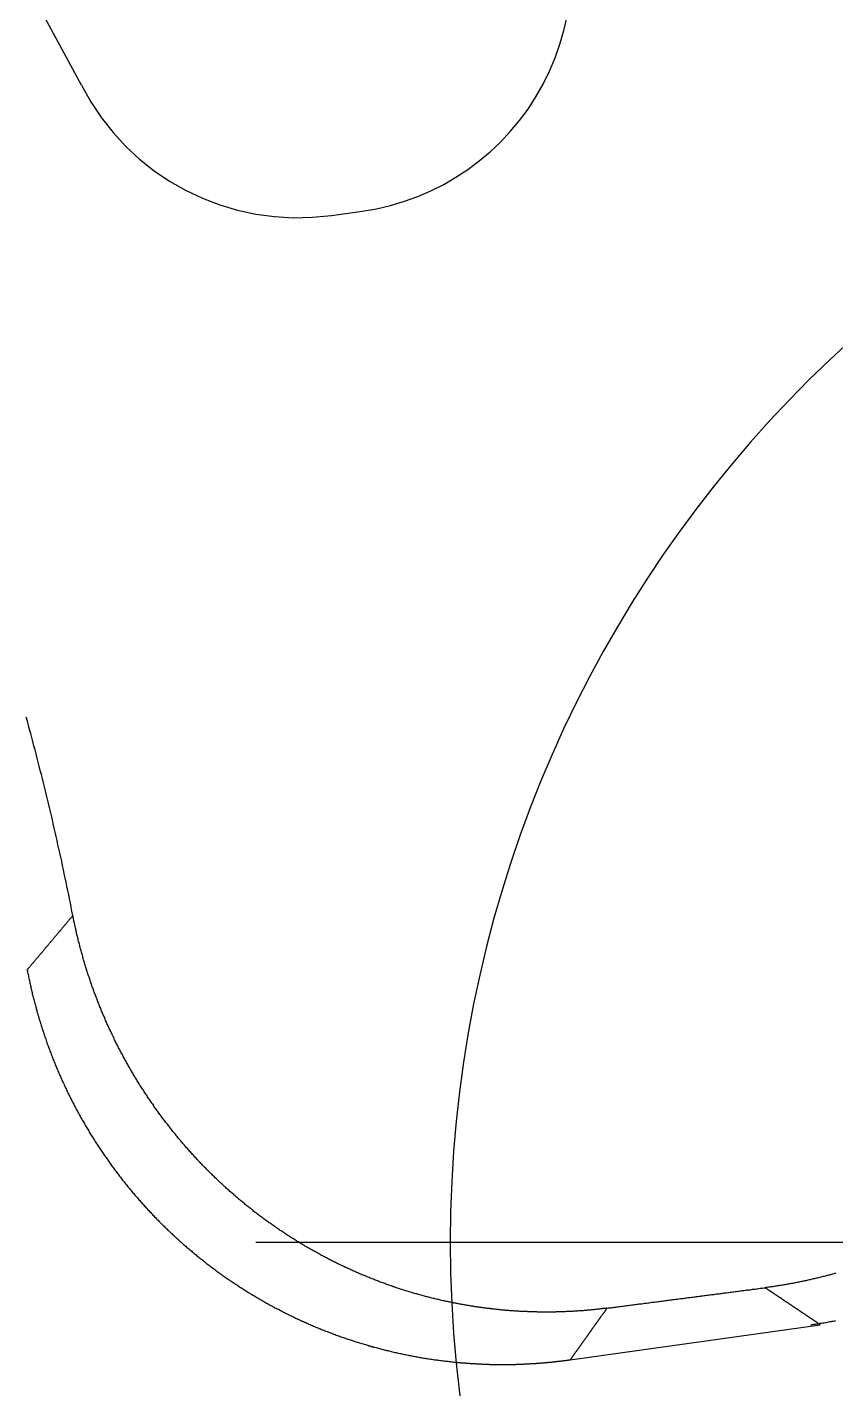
# Model space of a CAD drawing. Extents: x -139 to 76, y -217 to 47.
# Drawn here: x 29.65 to 37.97, y -1.51 to 12.5 of the extents above; entities that cross this region are included whole.
import ezdxf

# ---------------------------------------------------------------- set-up
doc = ezdxf.new("R2010")
doc.units = 0
doc.linetypes.add('CENTER', pattern=[50.8, 31.75, -6.35, 6.35, -6.35])
doc.linetypes.add('DASHED', pattern=[19.05, 12.7, -6.35])
doc.layers.get('0').update_dxf_attribs({"linetype": 'CONTINUOUS'})
doc.layers.add('CENTER', color=1, linetype='CONTINUOUS')

msp = doc.modelspace()

# ---------------------------------------------------------------- linework, layer by layer
at = {"color": 3, "linetype": 'DASHED'}
for p, q in [((32.779, 10.564), (33.093, 10.608)), ((35.234, -1.209), (37.807, -0.849))]:
    msp.add_line(p, q, dxfattribs=at)
at = {"color": 7}
for points in [[(30.118, 3.361, 0), (30.109, 3.405, 0), (30.101, 3.448, 0), (30.092, 3.491, 0), (30.084, 3.534, 0), (30.075, 3.577, 0), (30.066, 3.619, 0), (30.057, 3.662, 0), (30.048, 3.705, 0), (30.039, 3.748, 0), (30.03, 3.791, 0), (30.021, 3.834, 0), (30.012, 3.877, 0), (30.003, 3.919, 0), (29.993, 3.962, 0), (29.984, 4.005, 0), (29.974, 4.048, 0), (29.965, 4.09, 0), (29.956, 4.133, 0), (29.946, 4.176, 0), (29.936, 4.218, 0), (29.926, 4.261, 0), (29.917, 4.303, 0), (29.907, 4.346, 0), (29.897, 4.389, 0), (29.887, 4.431, 0), (29.877, 4.473, 0), (29.867, 4.516, 0), (29.856, 4.558, 0), (29.846, 4.601, 0), (29.836, 4.643, 0), (29.825, 4.686, 0), (29.815, 4.728, 0), (29.805, 4.77, 0), (29.794, 4.812, 0), (29.783, 4.855, 0), (29.773, 4.897, 0), (29.762, 4.939, 0), (29.751, 4.981, 0), (29.74, 5.024, 0), (29.729, 5.066, 0), (29.718, 5.108, 0), (29.707, 5.15, 0), (29.696, 5.192, 0), (29.685, 5.234, 0), (29.673, 5.276, 0), (29.662, 5.318, 0), (29.651, 5.36, 0), (29.639, 5.402, 0)], [(29.649, 2.804, 0), (29.652, 2.808, 0), (29.656, 2.813, 0), (29.66, 2.817, 0), (29.663, 2.821, 0), (29.667, 2.826, 0), (29.671, 2.83, 0), (29.675, 2.834, 0), (29.678, 2.839, 0), (29.682, 2.843, 0), (29.686, 2.848, 0), (29.689, 2.852, 0), (29.693, 2.856, 0), (29.697, 2.861, 0), (29.701, 2.865, 0), (29.704, 2.87, 0), (29.708, 2.874, 0), (29.712, 2.878, 0), (29.716, 2.883, 0), (29.719, 2.887, 0), (29.723, 2.891, 0), (29.727, 2.896, 0), (29.73, 2.9, 0), (29.734, 2.905, 0), (29.738, 2.909, 0), (29.742, 2.913, 0), (29.745, 2.918, 0), (29.749, 2.922, 0), (29.753, 2.927, 0), (29.756, 2.931, 0), (29.76, 2.935, 0), (29.764, 2.94, 0), (29.767, 2.944, 0), (29.771, 2.949, 0), (29.775, 2.953, 0), (29.779, 2.957, 0), (29.782, 2.962, 0), (29.786, 2.966, 0), (29.79, 2.97, 0), (29.794, 2.975, 0), (29.797, 2.979, 0), (29.801, 2.984, 0), (29.805, 2.988, 0), (29.808, 2.992, 0), (29.812, 2.997, 0), (29.816, 3.001, 0), (29.819, 3.006, 0), (29.823, 3.01, 0), (29.827, 3.014, 0), (29.831, 3.019, 0), (29.834, 3.023, 0), (29.838, 3.028, 0), (29.842, 3.032, 0), (29.845, 3.036, 0), (29.849, 3.041, 0), (29.853, 3.045, 0), (29.856, 3.049, 0), (29.86, 3.054, 0), (29.864, 3.058, 0), (29.867, 3.063, 0), (29.871, 3.067, 0), (29.875, 3.071, 0), (29.879, 3.076, 0), (29.882, 3.08, 0), (29.886, 3.085, 0), (29.89, 3.089, 0), (29.893, 3.093, 0), (29.897, 3.098, 0), (29.901, 3.102, 0), (29.904, 3.107, 0), (29.908, 3.111, 0), (29.912, 3.115, 0), (29.916, 3.12, 0), (29.919, 3.124, 0), (29.923, 3.128, 0), (29.927, 3.133, 0), (29.93, 3.137, 0), (29.934, 3.142, 0), (29.938, 3.146, 0), (29.941, 3.15, 0), (29.945, 3.155, 0), (29.949, 3.159, 0), (29.952, 3.164, 0), (29.956, 3.168, 0), (29.96, 3.172, 0), (29.963, 3.177, 0), (29.967, 3.181, 0), (29.971, 3.186, 0), (29.974, 3.19, 0), (29.978, 3.194, 0), (29.982, 3.199, 0), (29.986, 3.203, 0), (29.989, 3.208, 0), (29.993, 3.212, 0), (29.997, 3.216, 0), (30, 3.221, 0), (30.004, 3.225, 0), (30.008, 3.23, 0), (30.011, 3.234, 0), (30.015, 3.238, 0), (30.019, 3.243, 0), (30.022, 3.247, 0), (30.026, 3.252, 0), (30.03, 3.256, 0), (30.033, 3.26, 0), (30.037, 3.265, 0), (30.041, 3.269, 0), (30.044, 3.273, 0), (30.048, 3.278, 0), (30.052, 3.282, 0), (30.055, 3.287, 0), (30.059, 3.291, 0), (30.063, 3.295, 0), (30.067, 3.3, 0), (30.07, 3.304, 0), (30.074, 3.309, 0), (30.078, 3.313, 0), (30.081, 3.317, 0), (30.085, 3.322, 0), (30.088, 3.326, 0), (30.092, 3.331, 0), (30.096, 3.335, 0), (30.099, 3.339, 0), (30.103, 3.344, 0), (30.107, 3.348, 0), (30.11, 3.353, 0), (30.114, 3.357, 0), (30.118, 3.361, 0)], [(34.015, -0.62, 0), (34.004, -0.618, 0), (33.993, -0.615, 0), (33.981, -0.613, 0), (33.97, -0.61, 0), (33.959, -0.608, 0), (33.947, -0.606, 0), (33.936, -0.603, 0), (33.925, -0.601, 0), (33.913, -0.598, 0), (33.902, -0.595, 0), (33.891, -0.593, 0), (33.88, -0.59, 0), (33.868, -0.588, 0), (33.857, -0.585, 0), (33.846, -0.582, 0), (33.834, -0.579, 0), (33.823, -0.577, 0), (33.812, -0.574, 0), (33.801, -0.571, 0), (33.789, -0.568, 0), (33.778, -0.565, 0), (33.767, -0.562, 0), (33.756, -0.56, 0), (33.745, -0.557, 0), (33.734, -0.554, 0), (33.722, -0.551, 0), (33.711, -0.548, 0), (33.7, -0.545, 0), (33.689, -0.542, 0), (33.678, -0.538, 0), (33.667, -0.535, 0), (33.656, -0.532, 0), (33.645, -0.529, 0), (33.633, -0.526, 0), (33.622, -0.523, 0), (33.611, -0.519, 0), (33.6, -0.516, 0), (33.589, -0.513, 0), (33.578, -0.509, 0), (33.567, -0.506, 0), (33.556, -0.503, 0), (33.545, -0.499, 0), (33.534, -0.496, 0), (33.523, -0.492, 0), (33.512, -0.489, 0), (33.501, -0.485, 0), (33.49, -0.482, 0), (33.479, -0.478, 0), (33.468, -0.475, 0), (33.458, -0.471, 0), (33.447, -0.468, 0), (33.436, -0.464, 0), (33.425, -0.46, 0), (33.414, -0.457, 0), (33.403, -0.453, 0), (33.392, -0.449, 0), (33.381, -0.445, 0), (33.37, -0.441, 0), (33.36, -0.438, 0), (33.349, -0.434, 0), (33.338, -0.43, 0), (33.327, -0.426, 0), (33.316, -0.422, 0), (33.306, -0.418, 0), (33.295, -0.414, 0), (33.284, -0.41, 0), (33.273, -0.406, 0), (33.263, -0.402, 0), (33.252, -0.398, 0), (33.241, -0.394, 0), (33.23, -0.39, 0), (33.22, -0.386, 0), (33.209, -0.381, 0), (33.198, -0.377, 0), (33.188, -0.373, 0), (33.177, -0.369, 0), (33.166, -0.364, 0), (33.156, -0.36, 0), (33.145, -0.356, 0), (33.135, -0.351, 0), (33.124, -0.347, 0), (33.113, -0.343, 0), (33.103, -0.338, 0), (33.092, -0.334, 0), (33.082, -0.329, 0), (33.071, -0.325, 0), (33.061, -0.32, 0), (33.05, -0.316, 0), (33.039, -0.311, 0), (33.029, -0.307, 0), (33.019, -0.302, 0), (33.008, -0.297, 0), (32.998, -0.293, 0), (32.987, -0.288, 0), (32.977, -0.283, 0), (32.966, -0.278, 0), (32.956, -0.274, 0), (32.945, -0.269, 0), (32.935, -0.264, 0), (32.924, -0.259, 0), (32.914, -0.254, 0), (32.904, -0.249, 0), (32.893, -0.244, 0), (32.883, -0.239, 0), (32.873, -0.235, 0), (32.862, -0.23, 0), (32.852, -0.224, 0), (32.842, -0.219, 0), (32.831, -0.214, 0), (32.821, -0.209, 0), (32.81, -0.204, 0), (32.8, -0.199, 0), (32.79, -0.194, 0), (32.78, -0.189, 0), (32.769, -0.183, 0), (32.759, -0.178, 0), (32.749, -0.173, 0), (32.739, -0.167, 0), (32.728, -0.162, 0), (32.718, -0.157, 0), (32.708, -0.151, 0), (32.698, -0.146, 0), (32.688, -0.141, 0), (32.677, -0.135, 0), (32.667, -0.13, 0), (32.657, -0.124, 0), (32.647, -0.119, 0), (32.637, -0.113, 0), (32.627, -0.107, 0), (32.617, -0.102, 0), (32.606, -0.096, 0), (32.596, -0.091, 0), (32.586, -0.085, 0), (32.576, -0.079, 0), (32.566, -0.073, 0), (32.556, -0.068, 0), (32.546, -0.062, 0), (32.536, -0.056, 0), (32.526, -0.05, 0), (32.516, -0.044, 0), (32.506, -0.039, 0), (32.496, -0.033, 0), (32.486, -0.027, 0), (32.476, -0.021, 0), (32.466, -0.015, 0), (32.456, -0.009, 0), (32.447, -0.003, 0), (32.437, 0.003, 0), (32.427, 0.009, 0), (32.417, 0.015, 0), (32.407, 0.021, 0), (32.397, 0.028, 0), (32.388, 0.034, 0), (32.378, 0.04, 0), (32.368, 0.046, 0), (32.358, 0.052, 0), (32.348, 0.059, 0), (32.339, 0.065, 0), (32.329, 0.071, 0), (32.319, 0.077, 0), (32.309, 0.084, 0), (32.3, 0.09, 0), (32.29, 0.096, 0), (32.281, 0.103, 0), (32.271, 0.109, 0), (32.261, 0.116, 0), (32.252, 0.122, 0), (32.242, 0.129, 0), (32.233, 0.135, 0), (32.223, 0.142, 0), (32.214, 0.148, 0), (32.204, 0.155, 0), (32.195, 0.161, 0), (32.185, 0.168, 0), (32.176, 0.175, 0), (32.166, 0.181, 0), (32.157, 0.188, 0), (32.147, 0.195, 0), (32.138, 0.201, 0), (32.129, 0.208, 0), (32.119, 0.215, 0), (32.11, 0.221, 0), (32.101, 0.228, 0), (32.091, 0.235, 0), (32.082, 0.242, 0), (32.073, 0.249, 0), (32.064, 0.256, 0), (32.054, 0.262, 0), (32.045, 0.269, 0), (32.036, 0.276, 0), (32.027, 0.283, 0), (32.018, 0.29, 0), (32.009, 0.297, 0), (32, 0.304, 0), (31.99, 0.311, 0), (31.981, 0.318, 0), (31.972, 0.325, 0), (31.963, 0.332, 0), (31.954, 0.339, 0), (31.945, 0.347, 0), (31.936, 0.354, 0), (31.927, 0.361, 0), (31.918, 0.368, 0), (31.909, 0.375, 0), (31.901, 0.382, 0), (31.892, 0.39, 0), (31.883, 0.397, 0), (31.874, 0.404, 0), (31.865, 0.411, 0), (31.856, 0.419, 0), (31.847, 0.426, 0), (31.838, 0.434, 0), (31.83, 0.441, 0), (31.821, 0.448, 0), (31.812, 0.456, 0), (31.803, 0.463, 0), (31.795, 0.471, 0), (31.786, 0.478, 0), (31.777, 0.486, 0), (31.769, 0.493, 0), (31.76, 0.501, 0), (31.752, 0.508, 0), (31.743, 0.516, 0), (31.734, 0.523, 0), (31.726, 0.531, 0), (31.717, 0.539, 0), (31.709, 0.546, 0), (31.7, 0.554, 0), (31.692, 0.562, 0), (31.683, 0.569, 0), (31.675, 0.577, 0), (31.666, 0.585, 0), (31.658, 0.593, 0), (31.649, 0.6, 0), (31.641, 0.608, 0), (31.633, 0.616, 0), (31.624, 0.624, 0), (31.616, 0.632, 0), (31.608, 0.64, 0), (31.599, 0.648, 0), (31.591, 0.656, 0), (31.583, 0.664, 0), (31.574, 0.672, 0), (31.566, 0.68, 0), (31.558, 0.688, 0), (31.55, 0.696, 0), (31.541, 0.704, 0), (31.533, 0.712, 0), (31.525, 0.72, 0), (31.517, 0.728, 0), (31.509, 0.736, 0), (31.501, 0.744, 0), (31.493, 0.752, 0), (31.485, 0.761, 0), (31.477, 0.769, 0), (31.468, 0.777, 0), (31.46, 0.785, 0), (31.452, 0.794, 0), (31.444, 0.802, 0), (31.436, 0.81, 0), (31.428, 0.819, 0), (31.421, 0.827, 0), (31.413, 0.835, 0), (31.405, 0.844, 0), (31.397, 0.852, 0), (31.389, 0.861, 0), (31.381, 0.869, 0), (31.373, 0.878, 0), (31.366, 0.886, 0), (31.358, 0.895, 0), (31.35, 0.903, 0), (31.342, 0.912, 0), (31.334, 0.92, 0), (31.327, 0.929, 0), (31.319, 0.938, 0), (31.311, 0.946, 0), (31.304, 0.955, 0), (31.296, 0.963, 0), (31.288, 0.972, 0), (31.281, 0.981, 0), (31.273, 0.99, 0), (31.265, 0.998, 0), (31.258, 1.007, 0), (31.25, 1.016, 0), (31.243, 1.025, 0), (31.235, 1.034, 0), (31.228, 1.042, 0), (31.221, 1.051, 0), (31.213, 1.06, 0), (31.206, 1.069, 0), (31.198, 1.078, 0), (31.191, 1.087, 0), (31.183, 1.096, 0), (31.176, 1.105, 0), (31.169, 1.114, 0), (31.162, 1.123, 0), (31.154, 1.132, 0), (31.147, 1.141, 0), (31.14, 1.15, 0), (31.133, 1.159, 0), (31.125, 1.168, 0), (31.118, 1.177, 0), (31.111, 1.186, 0), (31.104, 1.195, 0), (31.097, 1.205, 0), (31.09, 1.214, 0), (31.083, 1.223, 0), (31.076, 1.232, 0), (31.069, 1.241, 0), (31.061, 1.251, 0), (31.055, 1.26, 0), (31.047, 1.269, 0), (31.041, 1.278, 0), (31.034, 1.288, 0), (31.027, 1.297, 0), (31.02, 1.306, 0), (31.013, 1.316, 0), (31.006, 1.325, 0), (30.999, 1.334, 0), (30.992, 1.344, 0), (30.986, 1.353, 0), (30.979, 1.362, 0), (30.972, 1.372, 0), (30.966, 1.381, 0), (30.959, 1.391, 0), (30.952, 1.4, 0), (30.946, 1.41, 0), (30.939, 1.419, 0), (30.932, 1.429, 0), (30.926, 1.438, 0), (30.919, 1.448, 0), (30.913, 1.457, 0), (30.906, 1.467, 0), (30.9, 1.476, 0), (30.893, 1.486, 0), (30.887, 1.496, 0), (30.881, 1.505, 0), (30.874, 1.515, 0), (30.868, 1.524, 0), (30.861, 1.534, 0), (30.855, 1.544, 0), (30.849, 1.553, 0), (30.843, 1.563, 0), (30.836, 1.573, 0), (30.83, 1.582, 0), (30.824, 1.592, 0), (30.818, 1.602, 0), (30.811, 1.612, 0), (30.805, 1.621, 0), (30.799, 1.631, 0), (30.793, 1.641, 0), (30.787, 1.651, 0), (30.781, 1.66, 0), (30.775, 1.67, 0), (30.769, 1.68, 0), (30.763, 1.69, 0), (30.757, 1.7, 0), (30.751, 1.71, 0), (30.745, 1.719, 0), (30.739, 1.729, 0), (30.734, 1.739, 0), (30.728, 1.749, 0), (30.722, 1.759, 0), (30.716, 1.769, 0), (30.71, 1.779, 0), (30.705, 1.789, 0), (30.699, 1.799, 0), (30.693, 1.809, 0), (30.688, 1.819, 0), (30.682, 1.829, 0), (30.676, 1.839, 0), (30.671, 1.849, 0), (30.665, 1.859, 0), (30.66, 1.869, 0), (30.654, 1.879, 0), (30.648, 1.889, 0), (30.643, 1.9, 0), (30.637, 1.91, 0), (30.632, 1.92, 0), (30.627, 1.93, 0), (30.621, 1.94, 0), (30.616, 1.95, 0), (30.61, 1.96, 0), (30.605, 1.971, 0), (30.6, 1.981, 0), (30.595, 1.991, 0), (30.589, 2.001, 0), (30.584, 2.012, 0), (30.579, 2.022, 0), (30.574, 2.032, 0), (30.568, 2.042, 0), (30.563, 2.053, 0), (30.558, 2.063, 0), (30.553, 2.073, 0), (30.548, 2.084, 0), (30.543, 2.094, 0), (30.538, 2.105, 0), (30.533, 2.115, 0), (30.528, 2.125, 0), (30.523, 2.136, 0), (30.518, 2.146, 0), (30.513, 2.157, 0), (30.508, 2.167, 0), (30.503, 2.178, 0), (30.498, 2.188, 0), (30.493, 2.199, 0), (30.488, 2.209, 0), (30.484, 2.22, 0), (30.479, 2.23, 0), (30.474, 2.241, 0), (30.469, 2.251, 0), (30.465, 2.262, 0), (30.46, 2.272, 0), (30.455, 2.283, 0), (30.451, 2.294, 0), (30.446, 2.304, 0), (30.442, 2.315, 0), (30.437, 2.326, 0), (30.432, 2.336, 0), (30.428, 2.347, 0), (30.423, 2.358, 0), (30.419, 2.368, 0), (30.414, 2.379, 0), (30.41, 2.39, 0), (30.405, 2.401, 0), (30.401, 2.411, 0), (30.397, 2.422, 0), (30.392, 2.433, 0), (30.388, 2.444, 0), (30.384, 2.455, 0), (30.38, 2.465, 0), (30.375, 2.476, 0), (30.371, 2.487, 0), (30.367, 2.498, 0), (30.363, 2.509, 0), (30.358, 2.52, 0), (30.354, 2.531, 0), (30.35, 2.542, 0), (30.346, 2.552, 0), (30.342, 2.563, 0), (30.338, 2.574, 0), (30.334, 2.585, 0), (30.33, 2.596, 0), (30.326, 2.607, 0), (30.322, 2.618, 0), (30.318, 2.629, 0), (30.314, 2.64, 0), (30.311, 2.651, 0), (30.307, 2.662, 0), (30.303, 2.673, 0), (30.299, 2.684, 0), (30.295, 2.695, 0), (30.292, 2.706, 0), (30.288, 2.717, 0), (30.284, 2.728, 0), (30.28, 2.74, 0), (30.277, 2.751, 0), (30.273, 2.762, 0), (30.27, 2.773, 0), (30.266, 2.784, 0), (30.263, 2.795, 0), (30.259, 2.806, 0), (30.256, 2.817, 0), (30.252, 2.828, 0), (30.249, 2.84, 0), (30.245, 2.851, 0), (30.242, 2.862, 0), (30.238, 2.873, 0), (30.235, 2.884, 0), (30.232, 2.896, 0), (30.229, 2.907, 0), (30.225, 2.918, 0), (30.222, 2.929, 0), (30.219, 2.94, 0), (30.216, 2.952, 0), (30.212, 2.963, 0), (30.209, 2.974, 0), (30.206, 2.985, 0), (30.203, 2.997, 0), (30.2, 3.008, 0), (30.197, 3.019, 0), (30.194, 3.031, 0), (30.191, 3.042, 0), (30.188, 3.053, 0), (30.185, 3.065, 0), (30.182, 3.076, 0), (30.179, 3.087, 0), (30.177, 3.099, 0), (30.174, 3.11, 0), (30.171, 3.121, 0), (30.168, 3.133, 0), (30.165, 3.144, 0), (30.163, 3.155, 0), (30.16, 3.167, 0), (30.157, 3.178, 0), (30.154, 3.19, 0), (30.152, 3.201, 0), (30.149, 3.212, 0), (30.147, 3.224, 0), (30.144, 3.235, 0), (30.142, 3.247, 0), (30.139, 3.258, 0), (30.137, 3.27, 0), (30.134, 3.281, 0), (30.132, 3.293, 0), (30.129, 3.304, 0), (30.127, 3.315, 0), (30.125, 3.327, 0), (30.122, 3.338, 0), (30.12, 3.35, 0), (30.118, 3.361, 0)], [(29.649, 2.804, 0), (29.651, 2.791, 0), (29.653, 2.779, 0), (29.656, 2.766, 0), (29.658, 2.754, 0), (29.661, 2.742, 0), (29.663, 2.729, 0), (29.666, 2.717, 0), (29.668, 2.704, 0), (29.671, 2.692, 0), (29.674, 2.68, 0), (29.676, 2.667, 0), (29.679, 2.655, 0), (29.682, 2.643, 0), (29.684, 2.63, 0), (29.687, 2.618, 0), (29.69, 2.606, 0), (29.693, 2.594, 0), (29.696, 2.581, 0), (29.698, 2.569, 0), (29.701, 2.557, 0), (29.704, 2.545, 0), (29.707, 2.532, 0), (29.71, 2.52, 0), (29.713, 2.508, 0), (29.716, 2.496, 0), (29.72, 2.484, 0), (29.723, 2.471, 0), (29.726, 2.459, 0), (29.729, 2.447, 0), (29.732, 2.435, 0), (29.736, 2.423, 0), (29.739, 2.411, 0), (29.742, 2.399, 0), (29.746, 2.386, 0), (29.749, 2.374, 0), (29.752, 2.362, 0), (29.756, 2.35, 0), (29.759, 2.338, 0), (29.763, 2.326, 0), (29.766, 2.314, 0), (29.77, 2.302, 0), (29.773, 2.29, 0), (29.777, 2.278, 0), (29.781, 2.266, 0), (29.784, 2.254, 0), (29.788, 2.242, 0), (29.792, 2.23, 0), (29.796, 2.218, 0), (29.799, 2.206, 0), (29.803, 2.194, 0), (29.807, 2.183, 0), (29.811, 2.171, 0), (29.815, 2.159, 0), (29.819, 2.147, 0), (29.823, 2.135, 0), (29.827, 2.123, 0), (29.831, 2.111, 0), (29.835, 2.1, 0), (29.839, 2.088, 0), (29.843, 2.076, 0), (29.847, 2.064, 0), (29.851, 2.052, 0), (29.855, 2.041, 0), (29.86, 2.029, 0), (29.864, 2.017, 0), (29.868, 2.005, 0), (29.873, 1.994, 0), (29.877, 1.982, 0), (29.881, 1.97, 0), (29.886, 1.958, 0), (29.89, 1.947, 0), (29.895, 1.935, 0), (29.899, 1.923, 0), (29.904, 1.912, 0), (29.908, 1.9, 0), (29.913, 1.888, 0), (29.917, 1.877, 0), (29.922, 1.865, 0), (29.927, 1.854, 0), (29.931, 1.842, 0), (29.936, 1.83, 0), (29.941, 1.819, 0), (29.946, 1.807, 0), (29.951, 1.796, 0), (29.955, 1.784, 0), (29.96, 1.773, 0), (29.965, 1.761, 0), (29.97, 1.75, 0), (29.975, 1.738, 0), (29.98, 1.726, 0), (29.985, 1.715, 0), (29.99, 1.704, 0), (29.995, 1.692, 0), (30, 1.681, 0), (30.006, 1.669, 0), (30.011, 1.658, 0), (30.016, 1.646, 0), (30.021, 1.635, 0), (30.027, 1.623, 0), (30.032, 1.612, 0), (30.037, 1.601, 0), (30.043, 1.589, 0), (30.048, 1.578, 0), (30.053, 1.566, 0), (30.059, 1.555, 0), (30.064, 1.544, 0), (30.07, 1.532, 0), (30.075, 1.521, 0), (30.081, 1.51, 0), (30.087, 1.499, 0), (30.092, 1.487, 0), (30.098, 1.476, 0), (30.104, 1.465, 0), (30.109, 1.454, 0), (30.115, 1.442, 0), (30.121, 1.431, 0), (30.127, 1.42, 0), (30.133, 1.409, 0), (30.138, 1.398, 0), (30.144, 1.386, 0), (30.15, 1.375, 0), (30.156, 1.364, 0), (30.162, 1.353, 0), (30.168, 1.342, 0), (30.174, 1.331, 0), (30.18, 1.32, 0), (30.186, 1.309, 0), (30.192, 1.298, 0), (30.198, 1.287, 0), (30.205, 1.276, 0), (30.211, 1.265, 0), (30.217, 1.254, 0), (30.223, 1.243, 0), (30.23, 1.232, 0), (30.236, 1.221, 0), (30.242, 1.21, 0), (30.249, 1.199, 0), (30.255, 1.188, 0), (30.261, 1.177, 0), (30.268, 1.167, 0), (30.274, 1.156, 0), (30.281, 1.145, 0), (30.287, 1.134, 0), (30.294, 1.123, 0), (30.3, 1.113, 0), (30.307, 1.102, 0), (30.314, 1.091, 0), (30.32, 1.081, 0), (30.327, 1.07, 0), (30.334, 1.059, 0), (30.34, 1.049, 0), (30.347, 1.038, 0), (30.354, 1.027, 0), (30.361, 1.017, 0), (30.368, 1.006, 0), (30.375, 0.996, 0), (30.381, 0.985, 0), (30.388, 0.975, 0), (30.395, 0.964, 0), (30.402, 0.954, 0), (30.409, 0.943, 0), (30.416, 0.933, 0), (30.423, 0.922, 0), (30.43, 0.912, 0), (30.438, 0.902, 0), (30.445, 0.891, 0), (30.452, 0.881, 0), (30.459, 0.871, 0), (30.466, 0.86, 0), (30.473, 0.85, 0), (30.48, 0.84, 0), (30.488, 0.83, 0), (30.495, 0.819, 0), (30.502, 0.809, 0), (30.51, 0.799, 0), (30.517, 0.789, 0), (30.524, 0.779, 0), (30.532, 0.769, 0), (30.539, 0.759, 0), (30.547, 0.749, 0), (30.554, 0.739, 0), (30.562, 0.729, 0), (30.569, 0.719, 0), (30.577, 0.709, 0), (30.584, 0.699, 0), (30.592, 0.689, 0), (30.599, 0.679, 0), (30.607, 0.669, 0), (30.615, 0.659, 0), (30.622, 0.649, 0), (30.63, 0.639, 0), (30.638, 0.629, 0), (30.646, 0.62, 0), (30.654, 0.61, 0), (30.661, 0.6, 0), (30.669, 0.59, 0), (30.677, 0.581, 0), (30.685, 0.571, 0), (30.693, 0.561, 0), (30.701, 0.552, 0), (30.709, 0.542, 0), (30.717, 0.532, 0), (30.725, 0.523, 0), (30.733, 0.513, 0), (30.741, 0.504, 0), (30.749, 0.494, 0), (30.757, 0.485, 0), (30.765, 0.475, 0), (30.773, 0.466, 0), (30.782, 0.456, 0), (30.79, 0.447, 0), (30.798, 0.437, 0), (30.806, 0.428, 0), (30.814, 0.419, 0), (30.823, 0.409, 0), (30.831, 0.4, 0), (30.84, 0.391, 0), (30.848, 0.381, 0), (30.856, 0.372, 0), (30.865, 0.363, 0), (30.873, 0.353, 0), (30.882, 0.344, 0), (30.89, 0.335, 0), (30.899, 0.326, 0), (30.907, 0.317, 0), (30.916, 0.308, 0), (30.924, 0.298, 0), (30.933, 0.289, 0), (30.942, 0.28, 0), (30.95, 0.271, 0), (30.959, 0.262, 0), (30.968, 0.253, 0), (30.976, 0.244, 0), (30.985, 0.235, 0), (30.994, 0.226, 0), (31.003, 0.217, 0), (31.012, 0.208, 0), (31.021, 0.199, 0), (31.029, 0.191, 0), (31.038, 0.182, 0), (31.047, 0.173, 0), (31.056, 0.164, 0), (31.065, 0.155, 0), (31.074, 0.146, 0), (31.084, 0.138, 0), (31.093, 0.129, 0), (31.102, 0.12, 0), (31.111, 0.112, 0), (31.12, 0.103, 0), (31.129, 0.094, 0), (31.138, 0.086, 0), (31.148, 0.077, 0), (31.157, 0.068, 0), (31.166, 0.06, 0), (31.175, 0.051, 0), (31.185, 0.043, 0), (31.194, 0.034, 0), (31.203, 0.026, 0), (31.213, 0.017, 0), (31.222, 0.009, 0), (31.232, 0.001, 0), (31.241, -0.008, 0), (31.25, -0.016, 0), (31.26, -0.025, 0), (31.269, -0.033, 0), (31.279, -0.041, 0), (31.288, -0.049, 0), (31.298, -0.058, 0), (31.308, -0.066, 0), (31.317, -0.074, 0), (31.327, -0.082, 0), (31.337, -0.09, 0), (31.346, -0.099, 0), (31.356, -0.107, 0), (31.366, -0.115, 0), (31.375, -0.123, 0), (31.385, -0.131, 0), (31.395, -0.139, 0), (31.405, -0.147, 0), (31.414, -0.155, 0), (31.424, -0.163, 0), (31.434, -0.17, 0), (31.444, -0.178, 0), (31.454, -0.186, 0), (31.464, -0.194, 0), (31.474, -0.202, 0), (31.484, -0.21, 0), (31.494, -0.217, 0), (31.503, -0.225, 0), (31.514, -0.233, 0), (31.523, -0.24, 0), (31.534, -0.248, 0), (31.544, -0.255, 0), (31.554, -0.263, 0), (31.564, -0.271, 0), (31.574, -0.278, 0), (31.584, -0.286, 0), (31.594, -0.293, 0), (31.604, -0.3, 0), (31.614, -0.308, 0), (31.624, -0.315, 0), (31.635, -0.323, 0), (31.645, -0.33, 0), (31.655, -0.337, 0), (31.665, -0.344, 0), (31.675, -0.352, 0), (31.686, -0.359, 0), (31.696, -0.366, 0), (31.706, -0.373, 0), (31.717, -0.38, 0), (31.727, -0.387, 0), (31.737, -0.394, 0), (31.748, -0.401, 0), (31.758, -0.408, 0), (31.768, -0.415, 0), (31.779, -0.422, 0), (31.789, -0.429, 0), (31.8, -0.436, 0), (31.81, -0.443, 0), (31.82, -0.45, 0), (31.831, -0.457, 0), (31.841, -0.464, 0), (31.852, -0.47, 0), (31.863, -0.477, 0), (31.873, -0.484, 0), (31.884, -0.491, 0), (31.894, -0.497, 0), (31.905, -0.504, 0), (31.916, -0.51, 0), (31.926, -0.517, 0), (31.937, -0.524, 0), (31.947, -0.53, 0), (31.958, -0.537, 0), (31.969, -0.543, 0), (31.98, -0.549, 0), (31.99, -0.556, 0), (32.001, -0.562, 0), (32.012, -0.569, 0), (32.023, -0.575, 0), (32.033, -0.581, 0), (32.044, -0.588, 0), (32.055, -0.594, 0), (32.066, -0.6, 0), (32.077, -0.606, 0), (32.088, -0.612, 0), (32.098, -0.619, 0), (32.109, -0.625, 0), (32.12, -0.631, 0), (32.131, -0.637, 0), (32.142, -0.643, 0), (32.153, -0.649, 0), (32.164, -0.655, 0), (32.175, -0.661, 0), (32.186, -0.667, 0), (32.197, -0.673, 0), (32.208, -0.679, 0), (32.219, -0.684, 0), (32.23, -0.69, 0), (32.242, -0.696, 0), (32.253, -0.702, 0), (32.264, -0.707, 0), (32.275, -0.713, 0), (32.286, -0.719, 0), (32.297, -0.725, 0), (32.309, -0.73, 0), (32.32, -0.736, 0), (32.331, -0.741, 0), (32.342, -0.747, 0), (32.353, -0.752, 0), (32.365, -0.758, 0), (32.376, -0.763, 0), (32.387, -0.769, 0), (32.399, -0.774, 0), (32.41, -0.78, 0), (32.421, -0.785, 0), (32.433, -0.79, 0), (32.444, -0.796, 0), (32.456, -0.801, 0), (32.467, -0.806, 0), (32.478, -0.811, 0), (32.49, -0.817, 0), (32.501, -0.822, 0), (32.513, -0.827, 0), (32.524, -0.832, 0), (32.536, -0.837, 0), (32.547, -0.842, 0), (32.559, -0.847, 0), (32.571, -0.852, 0), (32.582, -0.857, 0), (32.594, -0.862, 0), (32.605, -0.867, 0), (32.617, -0.872, 0), (32.629, -0.877, 0), (32.64, -0.881, 0), (32.652, -0.886, 0), (32.664, -0.891, 0), (32.675, -0.896, 0), (32.687, -0.9, 0), (32.699, -0.905, 0), (32.711, -0.91, 0), (32.722, -0.914, 0), (32.734, -0.919, 0), (32.746, -0.923, 0), (32.758, -0.928, 0), (32.769, -0.932, 0), (32.781, -0.937, 0), (32.793, -0.941, 0), (32.805, -0.946, 0), (32.817, -0.95, 0), (32.828, -0.955, 0), (32.84, -0.959, 0), (32.852, -0.963, 0), (32.864, -0.967, 0), (32.876, -0.972, 0), (32.888, -0.976, 0), (32.9, -0.98, 0), (32.912, -0.984, 0), (32.924, -0.988, 0), (32.936, -0.992, 0), (32.948, -0.996, 0), (32.959, -1, 0), (32.971, -1.004, 0), (32.983, -1.008, 0), (32.995, -1.012, 0), (33.007, -1.016, 0), (33.019, -1.02, 0), (33.031, -1.024, 0), (33.044, -1.028, 0), (33.056, -1.031, 0), (33.068, -1.035, 0), (33.08, -1.039, 0), (33.092, -1.042, 0), (33.104, -1.046, 0), (33.116, -1.05, 0), (33.128, -1.053, 0), (33.14, -1.057, 0), (33.152, -1.06, 0), (33.164, -1.064, 0), (33.176, -1.067, 0), (33.188, -1.071, 0), (33.2, -1.074, 0), (33.212, -1.078, 0), (33.224, -1.081, 0), (33.237, -1.084, 0), (33.249, -1.087, 0), (33.261, -1.091, 0), (33.273, -1.094, 0), (33.285, -1.097, 0), (33.297, -1.1, 0), (33.309, -1.103, 0), (33.322, -1.106, 0), (33.334, -1.109, 0), (33.346, -1.112, 0), (33.358, -1.115, 0), (33.37, -1.118, 0), (33.382, -1.121, 0), (33.394, -1.124, 0), (33.407, -1.127, 0), (33.419, -1.13, 0), (33.431, -1.133, 0), (33.443, -1.135, 0), (33.455, -1.138, 0), (33.468, -1.141, 0), (33.48, -1.143, 0), (33.492, -1.146, 0), (33.504, -1.149, 0), (33.517, -1.151, 0), (33.529, -1.154, 0), (33.541, -1.156, 0), (33.553, -1.159, 0), (33.566, -1.161, 0), (33.578, -1.164, 0), (33.59, -1.166, 0), (33.602, -1.169, 0), (33.615, -1.171, 0), (33.627, -1.173, 0), (33.639, -1.175, 0), (33.651, -1.178, 0), (33.664, -1.18, 0), (33.676, -1.182, 0), (33.688, -1.184, 0), (33.701, -1.186, 0), (33.713, -1.188, 0), (33.725, -1.191, 0), (33.738, -1.193, 0), (33.75, -1.195, 0), (33.763, -1.197, 0), (33.775, -1.198, 0), (33.787, -1.2, 0), (33.8, -1.202, 0), (33.812, -1.204, 0), (33.824, -1.206, 0), (33.837, -1.208, 0), (33.849, -1.209, 0), (33.862, -1.211, 0), (33.874, -1.213, 0), (33.886, -1.214, 0), (33.899, -1.216, 0), (33.911, -1.218, 0), (33.924, -1.219, 0), (33.936, -1.221, 0), (33.949, -1.222, 0), (33.961, -1.224, 0), (33.974, -1.225, 0), (33.986, -1.227, 0), (33.998, -1.228, 0), (34.011, -1.229, 0), (34.023, -1.231, 0), (34.036, -1.232, 0), (34.048, -1.233, 0), (34.061, -1.234, 0)]]:
    msp.add_polyline3d(points, dxfattribs=at)
at = {"color": 3}
for points in [[(37.967, -0.319, 0), (37.956, -0.322, 0), (37.945, -0.325, 0), (37.934, -0.328, 0), (37.923, -0.331, 0), (37.912, -0.334, 0), (37.901, -0.337, 0), (37.89, -0.34, 0), (37.879, -0.343, 0), (37.868, -0.346, 0), (37.857, -0.348, 0), (37.846, -0.351, 0), (37.835, -0.354, 0), (37.824, -0.357, 0), (37.813, -0.36, 0), (37.802, -0.362, 0), (37.791, -0.365, 0), (37.779, -0.368, 0), (37.769, -0.37, 0), (37.757, -0.373, 0), (37.746, -0.376, 0), (37.735, -0.378, 0), (37.724, -0.381, 0), (37.713, -0.383, 0), (37.702, -0.386, 0), (37.691, -0.388, 0), (37.679, -0.391, 0), (37.668, -0.393, 0), (37.657, -0.396, 0), (37.646, -0.398, 0), (37.635, -0.4, 0), (37.624, -0.403, 0), (37.612, -0.405, 0), (37.601, -0.407, 0), (37.59, -0.41, 0), (37.579, -0.412, 0), (37.568, -0.414, 0), (37.556, -0.416, 0), (37.545, -0.419, 0), (37.534, -0.421, 0), (37.523, -0.423, 0), (37.511, -0.425, 0), (37.5, -0.427, 0), (37.489, -0.429, 0), (37.477, -0.431, 0), (37.466, -0.433, 0), (37.455, -0.435, 0), (37.444, -0.437, 0), (37.432, -0.439, 0), (37.421, -0.441, 0), (37.41, -0.443, 0), (37.398, -0.444, 0), (37.387, -0.446, 0), (37.376, -0.448, 0), (37.364, -0.45, 0), (37.353, -0.452, 0), (37.342, -0.453, 0), (37.33, -0.455, 0), (37.319, -0.457, 0), (37.307, -0.458, 0), (37.296, -0.46, 0), (37.285, -0.462, 0), (37.273, -0.463, 0), (37.262, -0.465, 0), (37.25, -0.466, 0), (37.239, -0.468, 0)], [(35.612, -0.678, 0), (35.625, -0.676, 0), (35.638, -0.675, 0), (35.651, -0.673, 0), (35.664, -0.672, 0), (35.676, -0.67, 0), (35.689, -0.668, 0), (35.702, -0.667, 0), (35.715, -0.665, 0), (35.728, -0.663, 0), (35.74, -0.662, 0), (35.753, -0.66, 0), (35.766, -0.658, 0), (35.779, -0.657, 0), (35.792, -0.655, 0), (35.804, -0.653, 0), (35.817, -0.652, 0), (35.83, -0.65, 0), (35.843, -0.648, 0), (35.856, -0.647, 0), (35.868, -0.645, 0), (35.881, -0.643, 0), (35.894, -0.642, 0), (35.907, -0.64, 0), (35.92, -0.638, 0), (35.933, -0.637, 0), (35.945, -0.635, 0), (35.958, -0.633, 0), (35.971, -0.632, 0), (35.984, -0.63, 0), (35.997, -0.628, 0), (36.009, -0.627, 0), (36.022, -0.625, 0), (36.035, -0.623, 0), (36.048, -0.622, 0), (36.061, -0.62, 0), (36.073, -0.618, 0), (36.086, -0.617, 0), (36.099, -0.615, 0), (36.112, -0.614, 0), (36.125, -0.612, 0), (36.138, -0.61, 0), (36.15, -0.609, 0), (36.163, -0.607, 0), (36.176, -0.605, 0), (36.189, -0.604, 0), (36.202, -0.602, 0), (36.214, -0.6, 0), (36.227, -0.599, 0), (36.24, -0.597, 0), (36.253, -0.595, 0), (36.266, -0.594, 0), (36.278, -0.592, 0), (36.291, -0.59, 0), (36.304, -0.589, 0), (36.317, -0.587, 0), (36.33, -0.585, 0), (36.342, -0.584, 0), (36.355, -0.582, 0), (36.368, -0.58, 0), (36.381, -0.579, 0), (36.394, -0.577, 0), (36.406, -0.575, 0), (36.419, -0.574, 0), (36.432, -0.572, 0), (36.445, -0.57, 0), (36.458, -0.569, 0), (36.47, -0.567, 0), (36.483, -0.565, 0), (36.496, -0.564, 0), (36.509, -0.562, 0), (36.522, -0.56, 0), (36.534, -0.559, 0), (36.547, -0.557, 0), (36.56, -0.556, 0), (36.573, -0.554, 0), (36.586, -0.552, 0), (36.599, -0.551, 0), (36.611, -0.549, 0), (36.624, -0.547, 0), (36.637, -0.546, 0), (36.65, -0.544, 0), (36.663, -0.542, 0), (36.675, -0.541, 0), (36.688, -0.539, 0), (36.701, -0.537, 0), (36.714, -0.536, 0), (36.727, -0.534, 0), (36.739, -0.532, 0), (36.752, -0.531, 0), (36.765, -0.529, 0), (36.778, -0.527, 0), (36.791, -0.526, 0), (36.803, -0.524, 0), (36.816, -0.522, 0), (36.829, -0.521, 0), (36.842, -0.519, 0), (36.855, -0.517, 0), (36.867, -0.516, 0), (36.88, -0.514, 0), (36.893, -0.512, 0), (36.906, -0.511, 0), (36.919, -0.509, 0), (36.931, -0.507, 0), (36.944, -0.506, 0), (36.957, -0.504, 0), (36.97, -0.502, 0), (36.983, -0.501, 0), (36.995, -0.499, 0), (37.008, -0.498, 0), (37.021, -0.496, 0), (37.034, -0.494, 0), (37.047, -0.493, 0), (37.059, -0.491, 0), (37.072, -0.489, 0), (37.085, -0.488, 0), (37.098, -0.486, 0), (37.111, -0.484, 0), (37.123, -0.483, 0), (37.136, -0.481, 0), (37.149, -0.479, 0), (37.162, -0.478, 0), (37.175, -0.476, 0), (37.188, -0.474, 0), (37.2, -0.473, 0), (37.213, -0.471, 0), (37.226, -0.469, 0), (37.239, -0.468, 0)], [(37.807, -0.849, 0), (37.803, -0.847, 0), (37.8, -0.844, 0), (37.796, -0.842, 0), (37.793, -0.84, 0), (37.789, -0.837, 0), (37.786, -0.835, 0), (37.782, -0.832, 0), (37.779, -0.83, 0), (37.775, -0.828, 0), (37.772, -0.825, 0), (37.768, -0.823, 0), (37.764, -0.82, 0), (37.761, -0.818, 0), (37.757, -0.816, 0), (37.754, -0.813, 0), (37.75, -0.811, 0), (37.747, -0.808, 0), (37.743, -0.806, 0), (37.739, -0.804, 0), (37.736, -0.801, 0), (37.732, -0.799, 0), (37.729, -0.796, 0), (37.725, -0.794, 0), (37.722, -0.792, 0), (37.718, -0.789, 0), (37.715, -0.787, 0), (37.711, -0.784, 0), (37.707, -0.782, 0), (37.704, -0.78, 0), (37.7, -0.777, 0), (37.697, -0.775, 0), (37.693, -0.772, 0), (37.69, -0.77, 0), (37.686, -0.768, 0), (37.682, -0.765, 0), (37.679, -0.763, 0), (37.675, -0.76, 0), (37.672, -0.758, 0), (37.668, -0.756, 0), (37.665, -0.753, 0), (37.661, -0.751, 0), (37.657, -0.748, 0), (37.654, -0.746, 0), (37.65, -0.744, 0), (37.647, -0.741, 0), (37.643, -0.739, 0), (37.64, -0.736, 0), (37.636, -0.734, 0), (37.633, -0.732, 0), (37.629, -0.729, 0), (37.625, -0.727, 0), (37.622, -0.724, 0), (37.618, -0.722, 0), (37.615, -0.72, 0), (37.611, -0.717, 0), (37.608, -0.715, 0), (37.604, -0.712, 0), (37.6, -0.71, 0), (37.597, -0.708, 0), (37.593, -0.705, 0), (37.59, -0.703, 0), (37.586, -0.7, 0), (37.583, -0.698, 0), (37.579, -0.696, 0), (37.575, -0.693, 0), (37.572, -0.691, 0), (37.568, -0.688, 0), (37.565, -0.686, 0), (37.561, -0.684, 0), (37.557, -0.681, 0), (37.554, -0.679, 0), (37.55, -0.676, 0), (37.547, -0.674, 0), (37.543, -0.672, 0), (37.54, -0.669, 0), (37.536, -0.667, 0), (37.532, -0.664, 0), (37.529, -0.662, 0), (37.525, -0.66, 0), (37.522, -0.657, 0), (37.518, -0.655, 0), (37.515, -0.652, 0), (37.511, -0.65, 0), (37.508, -0.648, 0), (37.504, -0.645, 0), (37.5, -0.643, 0), (37.497, -0.64, 0), (37.493, -0.638, 0), (37.49, -0.636, 0), (37.486, -0.633, 0), (37.483, -0.631, 0), (37.479, -0.628, 0), (37.475, -0.626, 0), (37.472, -0.624, 0), (37.468, -0.621, 0), (37.465, -0.619, 0), (37.461, -0.616, 0), (37.457, -0.614, 0), (37.454, -0.612, 0), (37.45, -0.609, 0), (37.447, -0.607, 0), (37.443, -0.604, 0), (37.44, -0.602, 0), (37.436, -0.6, 0), (37.432, -0.597, 0), (37.429, -0.595, 0), (37.425, -0.592, 0), (37.422, -0.59, 0), (37.418, -0.588, 0), (37.414, -0.585, 0), (37.411, -0.583, 0), (37.407, -0.58, 0), (37.404, -0.578, 0), (37.4, -0.576, 0), (37.397, -0.573, 0), (37.393, -0.571, 0), (37.389, -0.568, 0), (37.386, -0.566, 0), (37.382, -0.564, 0), (37.379, -0.561, 0), (37.375, -0.559, 0), (37.371, -0.556, 0), (37.368, -0.554, 0), (37.364, -0.552, 0), (37.361, -0.549, 0), (37.357, -0.547, 0), (37.353, -0.544, 0), (37.35, -0.542, 0), (37.346, -0.54, 0), (37.343, -0.537, 0), (37.339, -0.535, 0), (37.336, -0.532, 0), (37.332, -0.53, 0), (37.328, -0.528, 0), (37.325, -0.525, 0), (37.321, -0.523, 0), (37.318, -0.52, 0), (37.314, -0.518, 0), (37.31, -0.516, 0), (37.307, -0.513, 0), (37.303, -0.511, 0), (37.3, -0.508, 0), (37.296, -0.506, 0), (37.292, -0.504, 0), (37.289, -0.501, 0), (37.285, -0.499, 0), (37.282, -0.496, 0), (37.278, -0.494, 0), (37.275, -0.492, 0), (37.271, -0.489, 0), (37.267, -0.487, 0), (37.264, -0.484, 0), (37.26, -0.482, 0), (37.257, -0.48, 0), (37.253, -0.477, 0), (37.249, -0.475, 0), (37.246, -0.472, 0), (37.242, -0.47, 0), (37.239, -0.468, 0)], [(35.612, -0.678, 0), (35.604, -0.679, 0), (35.596, -0.68, 0), (35.587, -0.681, 0), (35.579, -0.682, 0), (35.57, -0.683, 0), (35.562, -0.684, 0), (35.553, -0.685, 0), (35.545, -0.686, 0), (35.537, -0.687, 0), (35.528, -0.688, 0), (35.52, -0.689, 0), (35.511, -0.69, 0), (35.503, -0.691, 0), (35.494, -0.692, 0), (35.486, -0.693, 0), (35.478, -0.694, 0), (35.469, -0.695, 0), (35.461, -0.695, 0), (35.452, -0.696, 0), (35.444, -0.697, 0), (35.435, -0.698, 0), (35.427, -0.699, 0), (35.419, -0.699, 0), (35.41, -0.7, 0), (35.402, -0.701, 0), (35.393, -0.701, 0), (35.385, -0.702, 0), (35.377, -0.703, 0), (35.368, -0.704, 0), (35.36, -0.704, 0), (35.351, -0.705, 0), (35.343, -0.705, 0), (35.334, -0.706, 0), (35.326, -0.707, 0), (35.318, -0.707, 0), (35.309, -0.708, 0), (35.301, -0.708, 0), (35.292, -0.709, 0), (35.284, -0.709, 0), (35.276, -0.71, 0), (35.267, -0.71, 0), (35.259, -0.711, 0), (35.251, -0.711, 0), (35.242, -0.712, 0), (35.234, -0.712, 0), (35.225, -0.713, 0), (35.217, -0.713, 0), (35.209, -0.713, 0), (35.2, -0.714, 0), (35.192, -0.714, 0), (35.183, -0.715, 0), (35.175, -0.715, 0), (35.167, -0.715, 0), (35.158, -0.715, 0), (35.15, -0.716, 0), (35.141, -0.716, 0), (35.133, -0.716, 0), (35.125, -0.717, 0), (35.116, -0.717, 0), (35.108, -0.717, 0), (35.099, -0.717, 0), (35.091, -0.717, 0), (35.083, -0.718, 0), (35.074, -0.718, 0), (35.066, -0.718, 0), (35.057, -0.718, 0), (35.049, -0.718, 0), (35.041, -0.718, 0), (35.032, -0.718, 0), (35.024, -0.718, 0), (35.016, -0.718, 0), (35.007, -0.718, 0), (34.999, -0.718, 0), (34.99, -0.718, 0), (34.982, -0.718, 0), (34.974, -0.718, 0), (34.965, -0.718, 0), (34.957, -0.718, 0), (34.949, -0.718, 0), (34.94, -0.718, 0), (34.932, -0.718, 0), (34.923, -0.718, 0), (34.915, -0.718, 0), (34.907, -0.718, 0), (34.898, -0.718, 0), (34.89, -0.717, 0), (34.882, -0.717, 0), (34.873, -0.717, 0), (34.865, -0.717, 0), (34.857, -0.717, 0), (34.848, -0.716, 0), (34.84, -0.716, 0), (34.831, -0.716, 0), (34.823, -0.716, 0), (34.815, -0.715, 0), (34.806, -0.715, 0), (34.798, -0.715, 0), (34.79, -0.714, 0), (34.781, -0.714, 0), (34.773, -0.714, 0), (34.765, -0.713, 0), (34.756, -0.713, 0), (34.748, -0.712, 0), (34.74, -0.712, 0), (34.731, -0.712, 0), (34.723, -0.711, 0), (34.715, -0.711, 0), (34.706, -0.71, 0), (34.698, -0.71, 0), (34.69, -0.709, 0), (34.681, -0.709, 0), (34.673, -0.708, 0), (34.664, -0.708, 0), (34.656, -0.707, 0), (34.648, -0.706, 0), (34.639, -0.706, 0), (34.631, -0.705, 0), (34.623, -0.705, 0), (34.614, -0.704, 0), (34.606, -0.703, 0), (34.598, -0.703, 0), (34.589, -0.702, 0), (34.581, -0.701, 0), (34.573, -0.701, 0), (34.564, -0.7, 0), (34.556, -0.699, 0), (34.548, -0.698, 0), (34.539, -0.698, 0), (34.531, -0.697, 0), (34.523, -0.696, 0), (34.514, -0.695, 0), (34.506, -0.694, 0), (34.498, -0.693, 0), (34.489, -0.693, 0), (34.481, -0.692, 0), (34.472, -0.691, 0), (34.464, -0.69, 0), (34.456, -0.689, 0), (34.447, -0.688, 0), (34.439, -0.687, 0), (34.431, -0.686, 0), (34.422, -0.685, 0), (34.414, -0.684, 0), (34.406, -0.683, 0), (34.397, -0.682, 0), (34.389, -0.681, 0), (34.381, -0.68, 0), (34.372, -0.679, 0), (34.364, -0.678, 0), (34.356, -0.677, 0), (34.347, -0.676, 0), (34.339, -0.675, 0), (34.331, -0.674, 0), (34.322, -0.672, 0), (34.314, -0.671, 0), (34.306, -0.67, 0), (34.297, -0.669, 0), (34.289, -0.668, 0), (34.281, -0.667, 0), (34.272, -0.665, 0), (34.264, -0.664, 0), (34.256, -0.663, 0), (34.247, -0.661, 0), (34.239, -0.66, 0), (34.231, -0.659, 0), (34.222, -0.658, 0), (34.214, -0.656, 0), (34.206, -0.655, 0), (34.198, -0.654, 0), (34.189, -0.652, 0), (34.181, -0.651, 0), (34.173, -0.649, 0), (34.164, -0.648, 0), (34.156, -0.647, 0), (34.148, -0.645, 0), (34.139, -0.644, 0), (34.131, -0.642, 0), (34.123, -0.641, 0), (34.115, -0.639, 0), (34.106, -0.638, 0), (34.098, -0.636, 0), (34.09, -0.635, 0), (34.081, -0.633, 0), (34.073, -0.631, 0), (34.065, -0.63, 0), (34.057, -0.628, 0), (34.048, -0.627, 0), (34.04, -0.625, 0), (34.032, -0.623, 0), (34.024, -0.622, 0), (34.015, -0.62, 0)], [(35.612, -0.678, 0), (35.61, -0.681, 0), (35.608, -0.685, 0), (35.605, -0.688, 0), (35.603, -0.691, 0), (35.601, -0.695, 0), (35.598, -0.698, 0), (35.596, -0.702, 0), (35.593, -0.705, 0), (35.591, -0.708, 0), (35.589, -0.712, 0), (35.586, -0.715, 0), (35.584, -0.718, 0), (35.582, -0.722, 0), (35.579, -0.725, 0), (35.577, -0.728, 0), (35.575, -0.732, 0), (35.572, -0.735, 0), (35.57, -0.738, 0), (35.567, -0.742, 0), (35.565, -0.745, 0), (35.563, -0.748, 0), (35.56, -0.752, 0), (35.558, -0.755, 0), (35.556, -0.758, 0), (35.553, -0.762, 0), (35.551, -0.765, 0), (35.548, -0.768, 0), (35.546, -0.772, 0), (35.544, -0.775, 0), (35.541, -0.778, 0), (35.539, -0.782, 0), (35.537, -0.785, 0), (35.534, -0.788, 0), (35.532, -0.792, 0), (35.529, -0.795, 0), (35.527, -0.798, 0), (35.525, -0.802, 0), (35.522, -0.805, 0), (35.52, -0.808, 0), (35.518, -0.812, 0), (35.515, -0.815, 0), (35.513, -0.818, 0), (35.511, -0.822, 0), (35.508, -0.825, 0), (35.506, -0.828, 0), (35.503, -0.832, 0), (35.501, -0.835, 0), (35.499, -0.838, 0), (35.496, -0.842, 0), (35.494, -0.845, 0), (35.492, -0.848, 0), (35.489, -0.852, 0), (35.487, -0.855, 0), (35.484, -0.858, 0), (35.482, -0.862, 0), (35.48, -0.865, 0), (35.477, -0.868, 0), (35.475, -0.872, 0), (35.473, -0.875, 0), (35.47, -0.878, 0), (35.468, -0.882, 0), (35.465, -0.885, 0), (35.463, -0.888, 0), (35.461, -0.892, 0), (35.458, -0.895, 0), (35.456, -0.898, 0), (35.454, -0.902, 0), (35.451, -0.905, 0), (35.449, -0.908, 0), (35.446, -0.912, 0), (35.444, -0.915, 0), (35.442, -0.918, 0), (35.439, -0.922, 0), (35.437, -0.925, 0), (35.434, -0.928, 0), (35.432, -0.932, 0), (35.43, -0.935, 0), (35.427, -0.938, 0), (35.425, -0.942, 0), (35.423, -0.945, 0), (35.42, -0.949, 0), (35.418, -0.952, 0), (35.416, -0.955, 0), (35.413, -0.959, 0), (35.411, -0.962, 0), (35.408, -0.965, 0), (35.406, -0.969, 0), (35.404, -0.972, 0), (35.401, -0.975, 0), (35.399, -0.979, 0), (35.396, -0.982, 0), (35.394, -0.985, 0), (35.392, -0.989, 0), (35.389, -0.992, 0), (35.387, -0.995, 0), (35.385, -0.999, 0), (35.382, -1.002, 0), (35.38, -1.005, 0), (35.377, -1.009, 0), (35.375, -1.012, 0), (35.373, -1.015, 0), (35.37, -1.019, 0), (35.368, -1.022, 0), (35.365, -1.025, 0), (35.363, -1.029, 0), (35.361, -1.032, 0), (35.358, -1.035, 0), (35.356, -1.039, 0), (35.353, -1.042, 0), (35.351, -1.045, 0), (35.349, -1.049, 0), (35.346, -1.052, 0), (35.344, -1.055, 0), (35.342, -1.059, 0), (35.339, -1.062, 0), (35.337, -1.065, 0), (35.334, -1.069, 0), (35.332, -1.072, 0), (35.33, -1.075, 0), (35.327, -1.079, 0), (35.325, -1.082, 0), (35.322, -1.085, 0), (35.32, -1.089, 0), (35.318, -1.092, 0), (35.315, -1.095, 0), (35.313, -1.099, 0), (35.31, -1.102, 0), (35.308, -1.105, 0), (35.306, -1.109, 0), (35.303, -1.112, 0), (35.301, -1.116, 0), (35.298, -1.119, 0), (35.296, -1.122, 0), (35.294, -1.126, 0), (35.291, -1.129, 0), (35.289, -1.132, 0), (35.286, -1.136, 0), (35.284, -1.139, 0), (35.282, -1.142, 0), (35.279, -1.146, 0), (35.277, -1.149, 0), (35.274, -1.152, 0), (35.272, -1.156, 0), (35.27, -1.159, 0), (35.267, -1.162, 0), (35.265, -1.166, 0), (35.263, -1.169, 0), (35.26, -1.172, 0), (35.258, -1.176, 0), (35.255, -1.179, 0), (35.253, -1.182, 0), (35.251, -1.186, 0), (35.248, -1.189, 0), (35.246, -1.192, 0), (35.243, -1.196, 0), (35.241, -1.199, 0), (35.239, -1.202, 0), (35.236, -1.206, 0), (35.234, -1.209, 0)], [(37.708, -0.849, 0), (37.72, -0.847, 0), (37.733, -0.846, 0), (37.745, -0.844, 0), (37.757, -0.842, 0), (37.77, -0.84, 0), (37.782, -0.838, 0), (37.795, -0.836, 0), (37.807, -0.834, 0), (37.819, -0.832, 0), (37.832, -0.83, 0), (37.844, -0.828, 0), (37.856, -0.826, 0), (37.869, -0.824, 0), (37.881, -0.822, 0), (37.893, -0.82, 0), (37.906, -0.817, 0), (37.918, -0.815, 0), (37.93, -0.813, 0), (37.943, -0.811, 0), (37.955, -0.808, 0), (37.967, -0.806, 0)], [(34.061, -1.234, 0), (34.067, -1.235, 0), (34.073, -1.236, 0), (34.079, -1.236, 0), (34.085, -1.237, 0), (34.092, -1.237, 0), (34.098, -1.238, 0), (34.104, -1.238, 0), (34.11, -1.239, 0), (34.116, -1.239, 0), (34.122, -1.24, 0), (34.128, -1.24, 0), (34.134, -1.241, 0), (34.14, -1.241, 0), (34.147, -1.242, 0), (34.153, -1.242, 0), (34.159, -1.243, 0), (34.165, -1.243, 0), (34.171, -1.244, 0), (34.177, -1.244, 0), (34.183, -1.245, 0), (34.189, -1.245, 0), (34.196, -1.245, 0), (34.202, -1.246, 0), (34.208, -1.246, 0), (34.214, -1.247, 0), (34.22, -1.247, 0), (34.226, -1.247, 0), (34.232, -1.248, 0), (34.238, -1.248, 0), (34.245, -1.249, 0), (34.251, -1.249, 0), (34.257, -1.249, 0), (34.263, -1.25, 0), (34.269, -1.25, 0), (34.275, -1.25, 0), (34.281, -1.251, 0), (34.288, -1.251, 0), (34.294, -1.251, 0), (34.3, -1.252, 0), (34.306, -1.252, 0), (34.312, -1.252, 0), (34.318, -1.252, 0), (34.325, -1.253, 0), (34.331, -1.253, 0), (34.337, -1.253, 0), (34.343, -1.253, 0), (34.349, -1.254, 0), (34.355, -1.254, 0), (34.361, -1.254, 0), (34.367, -1.254, 0), (34.374, -1.255, 0), (34.38, -1.255, 0), (34.386, -1.255, 0), (34.392, -1.255, 0), (34.398, -1.255, 0), (34.404, -1.256, 0), (34.411, -1.256, 0), (34.417, -1.256, 0), (34.423, -1.256, 0), (34.429, -1.256, 0), (34.435, -1.256, 0), (34.441, -1.256, 0), (34.447, -1.256, 0), (34.454, -1.257, 0), (34.46, -1.257, 0), (34.466, -1.257, 0), (34.472, -1.257, 0), (34.478, -1.257, 0), (34.484, -1.257, 0), (34.491, -1.257, 0), (34.497, -1.257, 0), (34.503, -1.257, 0), (34.509, -1.257, 0), (34.515, -1.257, 0), (34.521, -1.257, 0), (34.528, -1.257, 0), (34.534, -1.257, 0), (34.54, -1.257, 0), (34.546, -1.257, 0), (34.552, -1.257, 0), (34.558, -1.257, 0), (34.565, -1.257, 0), (34.571, -1.257, 0), (34.577, -1.257, 0), (34.583, -1.257, 0), (34.589, -1.257, 0), (34.595, -1.257, 0), (34.601, -1.257, 0), (34.608, -1.257, 0), (34.614, -1.257, 0), (34.62, -1.257, 0), (34.626, -1.257, 0), (34.632, -1.257, 0), (34.638, -1.256, 0), (34.644, -1.256, 0), (34.651, -1.256, 0), (34.657, -1.256, 0), (34.663, -1.256, 0), (34.669, -1.256, 0), (34.675, -1.256, 0), (34.681, -1.255, 0), (34.688, -1.255, 0), (34.694, -1.255, 0), (34.7, -1.255, 0), (34.706, -1.255, 0), (34.712, -1.254, 0), (34.718, -1.254, 0), (34.724, -1.254, 0), (34.731, -1.254, 0), (34.737, -1.253, 0), (34.743, -1.253, 0), (34.749, -1.253, 0), (34.755, -1.253, 0), (34.761, -1.252, 0), (34.767, -1.252, 0), (34.774, -1.252, 0), (34.78, -1.252, 0), (34.786, -1.251, 0), (34.792, -1.251, 0), (34.798, -1.251, 0), (34.804, -1.25, 0), (34.81, -1.25, 0), (34.817, -1.25, 0), (34.823, -1.249, 0), (34.829, -1.249, 0), (34.835, -1.249, 0), (34.841, -1.248, 0), (34.847, -1.248, 0), (34.853, -1.248, 0), (34.86, -1.247, 0), (34.866, -1.247, 0), (34.872, -1.246, 0), (34.878, -1.246, 0), (34.884, -1.246, 0), (34.89, -1.245, 0), (34.897, -1.245, 0), (34.903, -1.244, 0), (34.909, -1.244, 0), (34.915, -1.243, 0), (34.921, -1.243, 0), (34.927, -1.242, 0), (34.933, -1.242, 0), (34.94, -1.241, 0), (34.946, -1.241, 0), (34.952, -1.24, 0), (34.958, -1.24, 0), (34.964, -1.239, 0), (34.97, -1.239, 0), (34.976, -1.238, 0), (34.983, -1.238, 0), (34.989, -1.237, 0), (34.995, -1.237, 0), (35.001, -1.236, 0), (35.007, -1.236, 0), (35.013, -1.235, 0), (35.019, -1.234, 0), (35.026, -1.234, 0), (35.032, -1.233, 0), (35.038, -1.233, 0), (35.044, -1.232, 0), (35.05, -1.231, 0), (35.056, -1.231, 0), (35.062, -1.23, 0), (35.068, -1.229, 0), (35.075, -1.229, 0), (35.081, -1.228, 0), (35.087, -1.227, 0), (35.093, -1.227, 0), (35.099, -1.226, 0), (35.105, -1.225, 0), (35.111, -1.225, 0), (35.117, -1.224, 0), (35.123, -1.223, 0), (35.13, -1.222, 0), (35.136, -1.222, 0), (35.142, -1.221, 0), (35.148, -1.22, 0), (35.154, -1.22, 0), (35.16, -1.219, 0), (35.166, -1.218, 0), (35.172, -1.217, 0), (35.179, -1.216, 0), (35.185, -1.216, 0), (35.191, -1.215, 0), (35.197, -1.214, 0), (35.203, -1.213, 0), (35.209, -1.212, 0), (35.215, -1.212, 0), (35.221, -1.211, 0), (35.228, -1.21, 0), (35.234, -1.209, 0)]]:
    msp.add_polyline3d(points, dxfattribs=at)
at = {"color": 7, "linetype": 'CONTINUOUS'}
for centre, radius, start, end in [((-8.873, -7.377), 52.377, 20.3366, 97.7792), ((46.51, 0), 12.51, 92.3383, 267.6617)]:
    msp.add_arc(centre, radius, start, end, dxfattribs=at)
at = {"color": 3, "linetype": 'DASHED'}
for centre, radius, start, end in [((2.24, -2.348), 31.388, 27.0065, 108.4414), ((32.747, 13.084), 2.5, 277.9613, 26.1805), ((32.433, 13.04), 2.5, 207.0065, 277.9613)]:
    msp.add_arc(centre, radius, start, end, dxfattribs=at)
at = {"layer": 'CENTER', "color": 1, "linetype": 'CENTER'}
msp.add_line((32, 0), (76, 0), dxfattribs=at)

doc.saveas('drawing.dxf')
